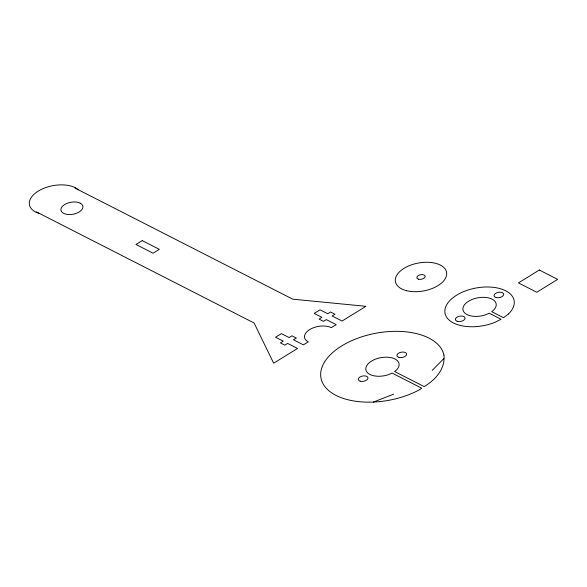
<?xml version="1.0" encoding="UTF-8"?>
<svg xmlns="http://www.w3.org/2000/svg" width="587" height="587" viewBox="0 0 587 587"><rect width="100%" height="100%" fill="white"/><g stroke="black" fill="none" stroke-linecap="round" stroke-linejoin="round"><path stroke-width="0.88" d="M432.23 370.353L443.809 358.657M373.405 402.058L393.584 394.178M39.593 213.529L35.844 212.171A26.657 14.558 -10.3 0 1 38.265 191.083A26.657 14.558 -10.3 0 1 75.459 187.745L78.232 189.711M74.975 188.045L292.744 299.172L365.921 306.311L342.038 321.038L332.139 315.982L334.957 314.243L330.562 311.998L327.737 313.737L320.04 309.811L314.192 313.414L321.889 317.347L319.071 319.086L323.466 321.331L326.291 319.592L336.19 324.64L331.31 327.649A15.497 8.467 -10.3 0 0 309.679 329.593A15.497 8.467 -10.3 0 0 308.27 341.847L303.391 344.855L293.493 339.807L296.318 338.068L291.915 335.823L289.098 337.562L281.4 333.636L275.545 337.239L283.25 341.164L280.425 342.903L284.827 345.149L287.645 343.41L297.543 348.465L273.659 363.192L254.098 322.997L36.328 211.863M443.911 355.047C445.643 368.724 435.187 380.105 424.166 386.606L394.581 371.505L395.462 370.918A16.862 9.209 -10.3 0 0 387.816 357.234A16.862 9.209 -10.3 0 0 365.789 369.04A16.862 9.209 -10.3 0 0 388.499 374.645L392.131 373.075L421.767 388.205L419.309 389.841A62.538 34.149 -10.3 0 1 327.179 389.174A62.538 34.149 -10.3 0 1 364.872 335.859A62.538 34.149 -10.3 0 1 443.911 355.047M508.445 314.001L503.573 317.714L491.671 311.646L492.559 311.059A16.862 9.209 -10.3 0 0 484.913 297.374A16.862 9.209 -10.3 0 0 462.886 309.18A16.862 9.209 -10.3 0 0 485.596 314.786L489.228 313.216L501.071 319.262L494.929 322.329A35.132 19.188 -10.3 0 1 445.027 313.348A35.132 19.188 -10.3 0 1 487.804 286.977A35.132 19.188 -10.3 0 1 508.445 314.001M142.237 240.611L135.971 244.478L153.075 253.202L159.341 249.343L142.237 240.611M539.321 270.027L518.431 282.905L536.76 292.253L557.65 279.375L539.321 270.027M80.199 203.146L78.034 202.361A11.146 6.09 -10.3 0 0 64.651 204.547A11.146 6.09 -10.3 0 0 62.031 212.23L63.631 213.36A11.146 6.09 -10.3 0 0 79.186 211.966A11.146 6.09 -10.3 0 0 80.199 203.146M457.156 321.272A4.916 2.686 -10.3 0 0 465.036 318.609A4.916 2.686 -10.3 0 0 458.513 316.459A4.916 2.686 -10.3 0 0 457.156 321.272M496.176 297.558A4.916 2.686 -10.3 0 0 503.727 294.52A4.916 2.686 -10.3 0 0 496.727 292.796A4.916 2.686 -10.3 0 0 496.176 297.558M399.079 357.417A4.916 2.686 -10.3 0 0 406.637 354.379A4.916 2.686 -10.3 0 0 399.63 352.655A4.916 2.686 -10.3 0 0 399.079 357.417M360.058 381.132A4.916 2.686 -10.3 0 0 367.939 378.468A4.916 2.686 -10.3 0 0 361.416 376.318A4.916 2.686 -10.3 0 0 360.058 381.132M406.725 290.734A25.997 14.198 -10.3 0 0 446.648 274.679A25.997 14.198 -10.3 0 0 409.623 265.544A25.997 14.198 -10.3 0 0 406.725 290.734M418.685 279.214A4.219 2.304 -10.3 0 0 425.157 276.616A4.219 2.304 -10.3 0 0 419.155 275.134A4.219 2.304 -10.3 0 0 418.685 279.214"/></g></svg>
